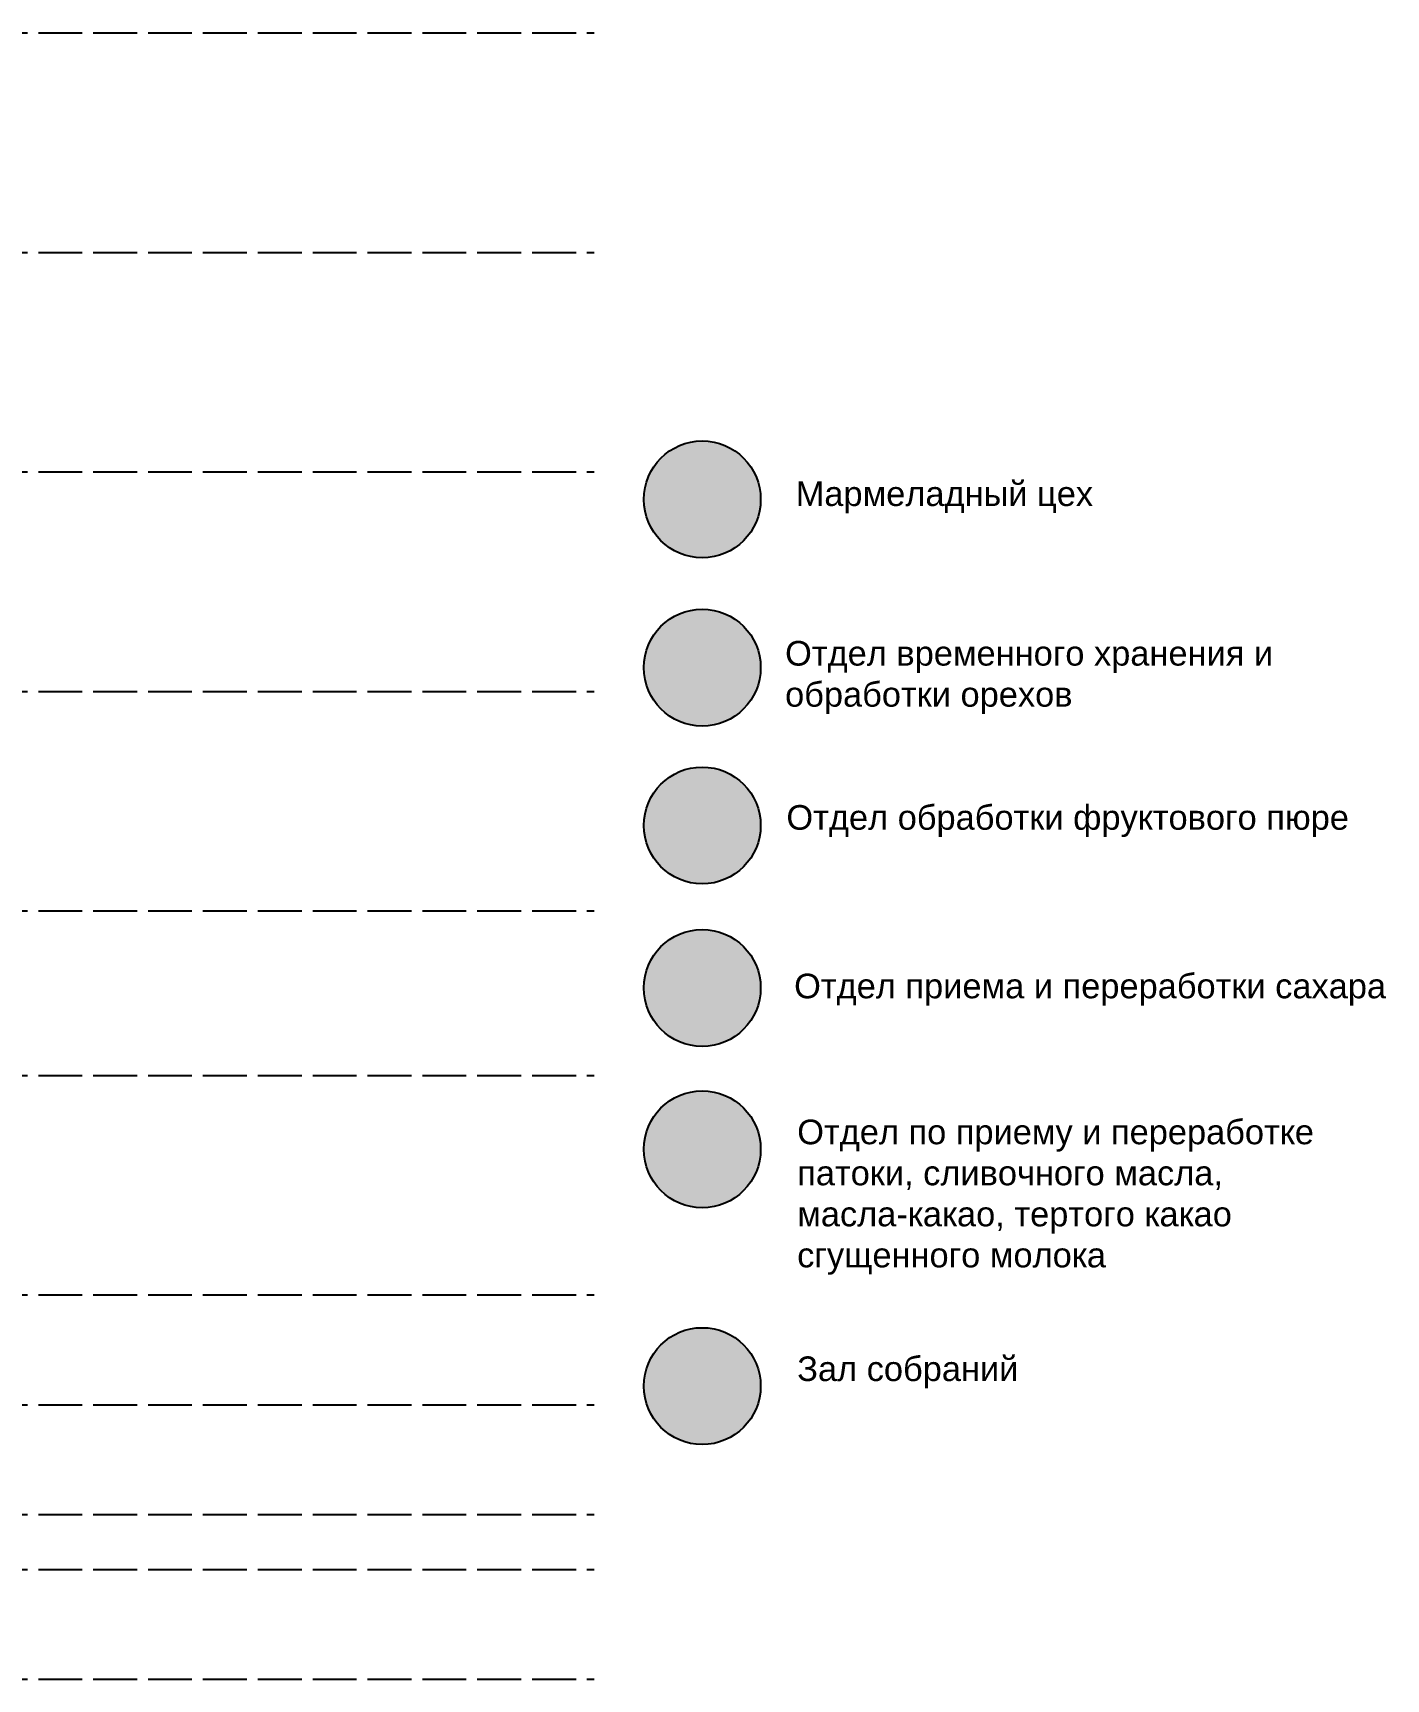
# Model space of a CAD drawing. Header units: millimetres. Extents: x -1544140 to 7445918, y -1294905 to 2019878.
# Drawn here: x 2151737 to 2225734, y 293680 to 383680 of the extents above; entities that cross this region are included whole.
import ezdxf

# ---------------------------------------------------------------- set-up
doc = ezdxf.new("R2010")
doc.units = ezdxf.units.MM
doc.header["$MEASUREMENT"] = 0
doc.linetypes.add('ACAD_ISO02W100', pattern=[15, 12, -3])
doc.layers.add('Plan 2', color=7, linetype='Continuous')
doc.styles.get("Standard").update_dxf_attribs({"font": 'arial.ttf'})

msp = doc.modelspace()

# ---------------------------------------------------------------- hatches: boundary and pattern name
at = {"true_color": 0x9898cc, "transparency": 33554687}
h = msp.add_hatch(color=253, dxfattribs=at)
h.dxf.hatch_style = 1
h.paths.add_polyline_path([(2191533.6, 358176.1, 1), (2185145.1, 358176.1, 1)])
at = {"true_color": 0xfecc66, "transparency": 33554687}
h = msp.add_hatch(color=31, dxfattribs=at)
h.dxf.hatch_style = 1
h.paths.add_polyline_path([(2191533.6, 348978.5, 1), (2185145.1, 348978.5, 1)])
at = {"true_color": 0xcecce6, "transparency": 33554687}
h = msp.add_hatch(color=254, dxfattribs=at)
h.dxf.hatch_style = 1
h.paths.add_polyline_path([(2191533.6, 340349.6, 1), (2185145.1, 340349.6, 1)])
at = {"true_color": 0xd7ebd2, "transparency": 33554687}
h = msp.add_hatch(color=254, dxfattribs=at)
h.dxf.hatch_style = 1
h.paths.add_polyline_path([(2191533.6, 331464.8, 1), (2185145.1, 331464.8, 1)])
at = {"true_color": 0xf7abae, "transparency": 33554687}
h = msp.add_hatch(color=241, dxfattribs=at)
h.dxf.hatch_style = 1
h.paths.add_polyline_path([(2191533.6, 322644, 1), (2185145.1, 322644, 1)])
at = {"true_color": 0x22346e, "transparency": 33554687}
h = msp.add_hatch(color=159, dxfattribs=at)
h.dxf.hatch_style = 1
h.paths.add_polyline_path([(2191533.6, 309697.6, 1), (2185145.1, 309697.6, 1)])

# ---------------------------------------------------------------- linework, layer by layer
at = {"color": 9, "linetype": 'ACAD_ISO02W100', "ltscale": 200, "true_color": 0xc4c4c5}
for p, q in [((2068036.6, 383679.8), (2182437.2, 383679.8)), ((2068036.6, 371679.8), (2182437.2, 371679.8)), ((2068036.6, 359679.8), (2182437.2, 359679.8)), ((2068036.6, 347679.8), (2182437.2, 347679.8)), ((2068036.6, 335679.8), (2182437.2, 335679.8)), ((2068036.6, 326679.8), (2182437.2, 326679.8)), ((2068036.6, 314679.8), (2182437.2, 314679.8)), ((2068036.6, 308679.8), (2182437.2, 308679.8)), ((2068036.6, 302679.8), (2182437.2, 302679.8)), ((2068036.6, 299679.8), (2182437.2, 299679.8)), ((2068036.6, 293679.8), (2182437.2, 293679.8))]:
    msp.add_line(p, q, dxfattribs=at)
at = {"color": 253, "true_color": 0x9898cc}
msp.add_circle((2188339.4, 358176.1), 3194.2, dxfattribs=at)
at = {"color": 40, "true_color": 0xf8d731}
msp.add_circle((2188339.4, 348978.5), 3194.2, dxfattribs=at)
at = {"color": 254, "true_color": 0xcecce6}
msp.add_circle((2188339.4, 340349.6), 3194.2, dxfattribs=at)
at = {"color": 254, "true_color": 0xd7ebd2}
msp.add_circle((2188339.4, 331464.8), 3194.2, dxfattribs=at)
at = {"color": 241, "true_color": 0xf7abae}
msp.add_circle((2188339.4, 322644), 3194.2, dxfattribs=at)
at = {"color": 159, "true_color": 0x22346e}
msp.add_circle((2188339.4, 309697.6), 3194.2, dxfattribs=at)

# ---------------------------------------------------------------- texts
at = {"layer": 'Plan 2', "attachment_point": 1}
for s, width, gutter_width, insert, char_height in [('Мармеладный цех', 43766.072, 7.48, (2193448.4, 359160.7), 1346.209), ('Отдел временного хранения и обработки орехов', 31659.791, 7.48, (2192869.4, 350435.4), 1346.209), ('Отдел обработки фруктового пюре', 31659.791, 7.48, (2192940.1, 341462.9), 1346.209), ('Отдел приема и переработки сахара', 31659.791, 7.48, (2193363, 332246.2), 1346.209), ('\\pt21536;Отдел по приему и переработке патоки, сливочного масла, масла-какао, тертого какао сгущенного молока', 30344.748, 4, (2193532.2, 324266.5), 1346), ('\\pt21536;Зал собраний', 30344.748, 4, (2193532.2, 311320.1), 1346)]:
    msp.add_mtext_dynamic_manual_height_columns(s, width=width, gutter_width=gutter_width, heights=[0], dxfattribs=dict(at, insert=insert, char_height=char_height))

doc.saveas('drawing.dxf')
